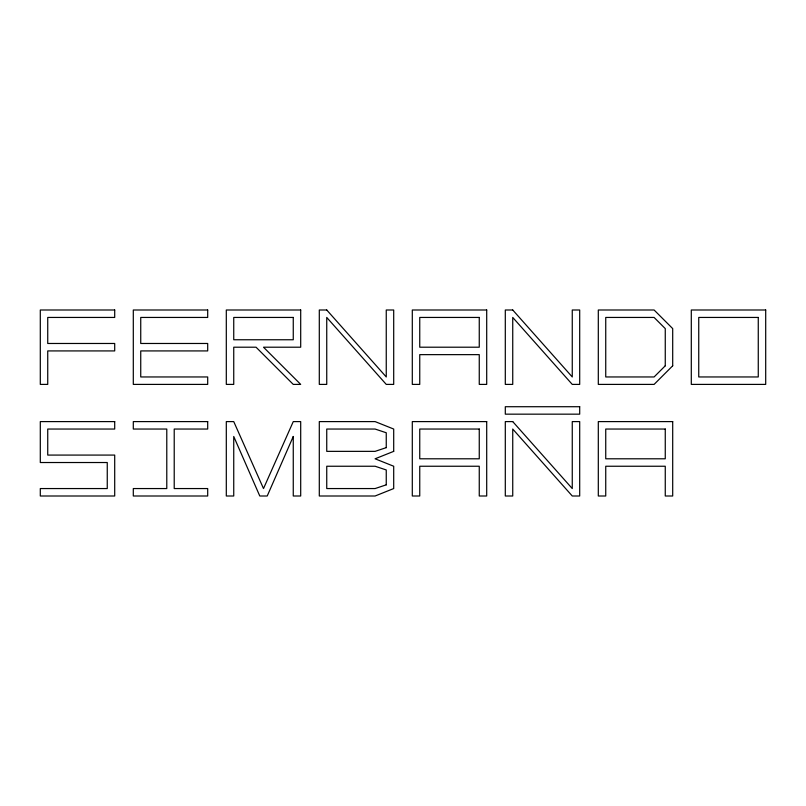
<?xml version="1.0" encoding="UTF-8"?>
<svg xmlns="http://www.w3.org/2000/svg" width="806" height="806" viewBox="0 0 806 806"><rect width="100%" height="100%" fill="white"/><g stroke="black" fill="none" stroke-linecap="round" stroke-linejoin="round"><path stroke-width="1.21" d="M293.263 436.479L267.219 496.002L259.784 496.002L233.74 436.479L233.74 496.002L226.305 496.002L226.305 421.598L233.74 421.598L263.502 488.557L293.263 421.598L300.698 421.598L300.698 496.002L293.263 496.002L293.263 436.479M665.262 365.803L654.099 376.956L605.739 376.956L605.739 317.443L654.099 317.443L665.262 328.596L665.262 365.803M672.698 365.803L654.099 384.402L598.304 384.402L598.304 309.998L654.099 309.998L672.698 328.596L672.698 365.803M393.701 451.36L375.102 458.795L393.701 466.241L393.701 488.557L375.102 496.002L319.297 496.002L319.297 421.598L375.102 421.598L393.701 429.044L393.701 451.36M386.255 447.642L375.102 451.36L326.742 451.36L326.742 429.044L375.102 429.044L386.255 432.762L386.255 447.642M386.255 484.839L375.102 488.557L326.742 488.557L326.742 466.241L375.102 466.241L386.255 469.958L386.255 484.839M114.704 309.998L40.3 309.998L40.3 384.402L47.735 384.402L47.735 350.922L114.704 350.922L114.704 343.477L47.735 343.477L47.735 317.443L114.704 317.443L114.704 309.998M207.696 309.998L133.302 309.998L133.302 384.402L207.696 384.402L207.696 376.956L140.738 376.956L140.738 350.922L207.696 350.922L207.696 343.477L140.738 343.477L140.738 317.443L207.696 317.443L207.696 309.998M300.698 309.998L226.305 309.998L226.305 384.402L233.74 384.402L233.74 347.205L256.056 347.205L293.263 384.402L300.698 384.402L263.502 347.205L300.698 347.205L300.698 309.998M326.742 309.998L319.297 309.998L319.297 384.402L326.742 384.402L326.742 317.443L386.255 384.402L393.701 384.402L393.701 309.998L386.255 309.998L386.255 376.956L326.742 309.998M486.703 309.998L412.299 309.998L412.299 384.402L419.745 384.402L419.745 354.64L479.258 354.64L479.258 384.402L486.703 384.402L486.703 309.998M512.737 309.998L505.302 309.998L505.302 384.402L512.737 384.402L512.737 317.443L572.26 384.402L579.695 384.402L579.695 309.998L572.26 309.998L572.26 376.956L512.737 309.998M765.7 309.998L691.296 309.998L691.296 384.402L765.7 384.402L765.7 309.998M293.263 317.443L233.74 317.443L233.74 339.759L293.263 339.759L293.263 317.443M479.258 317.443L419.745 317.443L419.745 347.205L479.258 347.205L479.258 317.443M758.265 317.443L698.742 317.443L698.742 376.956L758.265 376.956L758.265 317.443M579.695 406.718L505.302 406.718L505.302 414.163L579.695 414.163L579.695 406.718M114.704 421.598L40.3 421.598L40.3 462.523L107.258 462.523L107.258 488.557L40.3 488.557L40.3 496.002L114.704 496.002L114.704 455.078L47.735 455.078L47.735 429.044L114.704 429.044L114.704 421.598M207.696 421.598L133.302 421.598L133.302 429.044L166.782 429.044L166.782 488.557L133.302 488.557L133.302 496.002L207.696 496.002L207.696 488.557L174.217 488.557L174.217 429.044L207.696 429.044L207.696 421.598M486.703 421.598L412.299 421.598L412.299 496.002L419.745 496.002L419.745 466.241L479.258 466.241L479.258 496.002L486.703 496.002L486.703 421.598M512.737 421.598L505.302 421.598L505.302 496.002L512.737 496.002L512.737 429.044L572.26 496.002L579.695 496.002L579.695 421.598L572.26 421.598L572.26 488.557L512.737 421.598M672.698 421.598L598.304 421.598L598.304 496.002L605.739 496.002L605.739 466.241L665.262 466.241L665.262 496.002L672.698 496.002L672.698 421.598M479.258 429.044L419.745 429.044L419.745 458.795L479.258 458.795L479.258 429.044M665.262 429.044L605.739 429.044L605.739 458.795L665.262 458.795L665.262 429.044"/></g></svg>
